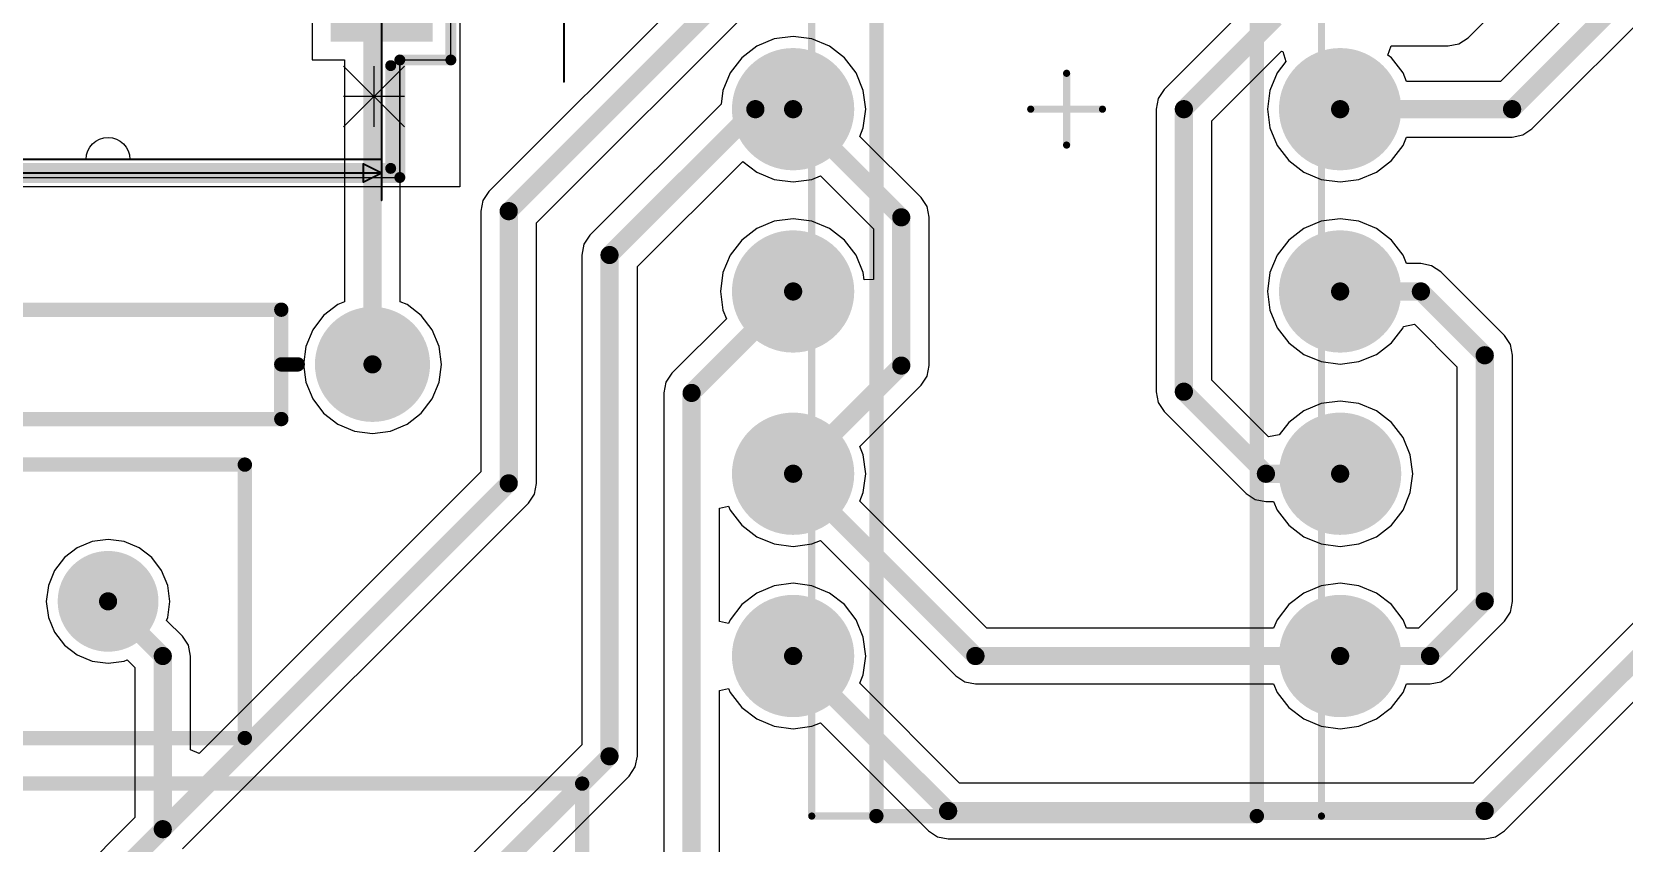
# Model space of a CAD drawing. Header units: millimetres. Extents: x 36 to 112.1, y 38.2 to 103.8.
# Drawn here: x 51.77 to 73.95, y 54.16 to 65.47 of the extents above; entities that cross this region are included whole.
import ezdxf

# ---------------------------------------------------------------- set-up
doc = ezdxf.new("R2010")
doc.units = ezdxf.units.MM
for name, color, linetype in [('BottomLayer', 5, 'Continuous'), ('BottomSolder', 6, 'Continuous'), ('Mechanical13', 56, 'Continuous'), ('Mechanical15', 56, 'Continuous'), ('Mechanical5', 56, 'Continuous'), ('Mechanical7', 56, 'Continuous'), ('MultiLayer', 9, 'Continuous'), ('PadHoleLayer', 156, 'Continuous'), ('TopLayer', 1, 'Continuous'), ('TopOverlay', 2, 'Continuous'), ('TopSolder', 216, 'Continuous')]:
    doc.layers.add(name, color=color, linetype=linetype)

# ---------------------------------------------------------------- blocks, each defined once
blk = doc.blocks.new('RAD_0_3_14')
at = {"layer": 'BottomLayer', "const_width": 0.6}
for points in [[(-4.11, 0, 1), (-3.51, 0, 1)], [(3.51, 0, 1), (4.11, 0, 1)]]:
    blk.add_lwpolyline(points, format="xyb", close=True, dxfattribs=at)
at = {"layer": 'BottomSolder', "const_width": 0.702}
for points in [[(-4.161, 0, 1), (-3.459, 0, 1)], [(3.459, 0, 1), (4.161, 0, 1)]]:
    blk.add_lwpolyline(points, format="xyb", close=True, dxfattribs=at)
at = {"layer": 'MultiLayer', "const_width": 0.6}
for points in [[(-4.11, 0, 1), (-3.51, 0, 1)], [(3.51, 0, 1), (4.11, 0, 1)]]:
    blk.add_lwpolyline(points, format="xyb", close=True, dxfattribs=at)
at = {"layer": 'PadHoleLayer', "const_width": 0.35}
for points in [[(-3.985, 0, 1), (-3.635, 0, 1)], [(3.635, 0, 1), (3.985, 0, 1)]]:
    blk.add_lwpolyline(points, format="xyb", close=True, dxfattribs=at)
at = {"layer": 'TopLayer', "const_width": 0.6}
for points in [[(-4.11, 0, 1), (-3.51, 0, 1)], [(3.51, 0, 1), (4.11, 0, 1)]]:
    blk.add_lwpolyline(points, format="xyb", close=True, dxfattribs=at)
at = {"layer": 'TopOverlay', "const_width": 0.2}
for points in [[(5.715, 1.905), (-5.715, 1.905)], [(-5.715, 1.905), (-5.715, -1.905)], [(5.715, 1.905), (5.715, -1.905)], [(5.715, -1.905), (-5.715, -1.905)]]:
    blk.add_lwpolyline(points, dxfattribs=at)
at = {"layer": 'TopOverlay', "const_width": 0.1}
for points in [[(-5.765, 1.905, 1), (-5.665, 1.905, 1)], [(-5.765, 1.905, 1), (-5.665, 1.905, 1)], [(5.665, 1.905, 1), (5.765, 1.905, 1)], [(5.665, 1.905, 1), (5.765, 1.905, 1)], [(-5.765, -1.905, 1), (-5.665, -1.905, 1)], [(-5.765, -1.905, 1), (-5.665, -1.905, 1)], [(5.665, -1.905, 1), (5.765, -1.905, 1)], [(5.665, -1.905, 1), (5.765, -1.905, 1)]]:
    blk.add_lwpolyline(points, format="xyb", close=True, dxfattribs=at)
at = {"layer": 'TopSolder', "const_width": 0.702}
for points in [[(-4.161, 0, 1), (-3.459, 0, 1)], [(3.459, 0, 1), (4.161, 0, 1)]]:
    blk.add_lwpolyline(points, format="xyb", close=True, dxfattribs=at)
blk = doc.blocks.new('RAD_0_3_15')
at = {"layer": 'BottomLayer', "const_width": 0.6}
for points in [[(-4.11, 0, 1), (-3.51, 0, 1)], [(3.51, 0, 1), (4.11, 0, 1)]]:
    blk.add_lwpolyline(points, format="xyb", close=True, dxfattribs=at)
at = {"layer": 'BottomSolder', "const_width": 0.702}
for points in [[(-4.161, 0, 1), (-3.459, 0, 1)], [(3.459, 0, 1), (4.161, 0, 1)]]:
    blk.add_lwpolyline(points, format="xyb", close=True, dxfattribs=at)
at = {"layer": 'MultiLayer', "const_width": 0.6}
for points in [[(-4.11, 0, 1), (-3.51, 0, 1)], [(3.51, 0, 1), (4.11, 0, 1)]]:
    blk.add_lwpolyline(points, format="xyb", close=True, dxfattribs=at)
at = {"layer": 'PadHoleLayer', "const_width": 0.35}
for points in [[(-3.985, 0, 1), (-3.635, 0, 1)], [(3.635, 0, 1), (3.985, 0, 1)]]:
    blk.add_lwpolyline(points, format="xyb", close=True, dxfattribs=at)
at = {"layer": 'TopLayer', "const_width": 0.6}
for points in [[(-4.11, 0, 1), (-3.51, 0, 1)], [(3.51, 0, 1), (4.11, 0, 1)]]:
    blk.add_lwpolyline(points, format="xyb", close=True, dxfattribs=at)
at = {"layer": 'TopOverlay', "const_width": 0.2}
for points in [[(-5.715, 1.905), (5.715, 1.905)], [(-5.715, -1.905), (-5.715, 1.905)], [(5.715, -1.905), (5.715, 1.905)], [(-5.715, -1.905), (5.715, -1.905)]]:
    blk.add_lwpolyline(points, dxfattribs=at)
at = {"layer": 'TopOverlay', "const_width": 0.1}
for points in [[(-5.765, 1.905, 1), (-5.665, 1.905, 1)], [(-5.765, 1.905, 1), (-5.665, 1.905, 1)], [(5.665, 1.905, 1), (5.765, 1.905, 1)], [(5.665, 1.905, 1), (5.765, 1.905, 1)], [(-5.765, -1.905, 1), (-5.665, -1.905, 1)], [(-5.765, -1.905, 1), (-5.665, -1.905, 1)], [(5.665, -1.905, 1), (5.765, -1.905, 1)], [(5.665, -1.905, 1), (5.765, -1.905, 1)]]:
    blk.add_lwpolyline(points, format="xyb", close=True, dxfattribs=at)
at = {"layer": 'TopSolder', "const_width": 0.702}
for points in [[(-4.161, 0, 1), (-3.459, 0, 1)], [(3.459, 0, 1), (4.161, 0, 1)]]:
    blk.add_lwpolyline(points, format="xyb", close=True, dxfattribs=at)
blk = doc.blocks.new('N14A_16')
at = {"layer": 'BottomLayer', "const_width": 0.75}
for points in [[(-4.185, 0, 1), (-3.435, 0, 1)], [(3.435, 0, 1), (4.185, 0, 1)], [(-4.185, -2.54, 1), (-3.435, -2.54, 1)], [(3.435, -2.54, 1), (4.185, -2.54, 1)], [(-4.185, -5.08, 1), (-3.435, -5.08, 1)], [(3.435, -5.08, 1), (4.185, -5.08, 1)], [(-4.185, -7.62, 1), (-3.435, -7.62, 1)], [(3.435, -7.62, 1), (4.185, -7.62, 1)]]:
    blk.add_lwpolyline(points, format="xyb", close=True, dxfattribs=at)
at = {"layer": 'BottomSolder', "const_width": 0.852}
for points in [[(-4.236, 0, 1), (-3.384, 0, 1)], [(3.384, 0, 1), (4.236, 0, 1)], [(-4.236, -2.54, 1), (-3.384, -2.54, 1)], [(3.384, -2.54, 1), (4.236, -2.54, 1)], [(-4.236, -5.08, 1), (-3.384, -5.08, 1)], [(3.384, -5.08, 1), (4.236, -5.08, 1)], [(-4.236, -7.62, 1), (-3.384, -7.62, 1)], [(3.384, -7.62, 1), (4.236, -7.62, 1)]]:
    blk.add_lwpolyline(points, format="xyb", close=True, dxfattribs=at)
at = {"layer": 'Mechanical13', "const_width": 0.1}
for points in [[(-3.55, -9.85), (-3.55, 9.85)], [(3.55, -9.85), (3.55, 9.85)], [(-3.55, -9.85), (3.55, -9.85)]]:
    blk.add_lwpolyline(points, dxfattribs=at)
at = {"layer": 'Mechanical13', "const_width": 0.05}
for points in [[(-3.575, -9.85, 1), (-3.525, -9.85, 1)], [(-3.575, -9.85, 1), (-3.525, -9.85, 1)], [(3.525, -9.85, 1), (3.575, -9.85, 1)], [(3.525, -9.85, 1), (3.575, -9.85, 1)]]:
    blk.add_lwpolyline(points, format="xyb", close=True, dxfattribs=at)
at = {"layer": 'Mechanical15', "const_width": 0.1}
for points in [[(0, -0.5), (0, 0.5)], [(-0.5, 0), (0.5, 0)]]:
    blk.add_lwpolyline(points, dxfattribs=at)
at = {"layer": 'Mechanical15', "const_width": 0.05}
for points in [[(-0.025, 0.5, 1), (0.025, 0.5, 1)], [(-0.525, 0, 1), (-0.475, 0, 1)], [(0.475, 0, 1), (0.525, 0, 1)], [(-0.025, -0.5, 1), (0.025, -0.5, 1)]]:
    blk.add_lwpolyline(points, format="xyb", close=True, dxfattribs=at)
at = {"layer": 'MultiLayer', "const_width": 0.75}
for points in [[(-4.185, 0, 1), (-3.435, 0, 1)], [(3.435, 0, 1), (4.185, 0, 1)], [(-4.185, -2.54, 1), (-3.435, -2.54, 1)], [(3.435, -2.54, 1), (4.185, -2.54, 1)], [(-4.185, -5.08, 1), (-3.435, -5.08, 1)], [(3.435, -5.08, 1), (4.185, -5.08, 1)], [(-4.185, -7.62, 1), (-3.435, -7.62, 1)], [(3.435, -7.62, 1), (4.185, -7.62, 1)]]:
    blk.add_lwpolyline(points, format="xyb", close=True, dxfattribs=at)
at = {"layer": 'PadHoleLayer', "const_width": 0.45}
for points in [[(-4.035, 0, 1), (-3.585, 0, 1)], [(3.585, 0, 1), (4.035, 0, 1)], [(-4.035, -2.54, 1), (-3.585, -2.54, 1)], [(3.585, -2.54, 1), (4.035, -2.54, 1)], [(-4.035, -5.08, 1), (-3.585, -5.08, 1)], [(3.585, -5.08, 1), (4.035, -5.08, 1)], [(-4.035, -7.62, 1), (-3.585, -7.62, 1)], [(3.585, -7.62, 1), (4.035, -7.62, 1)]]:
    blk.add_lwpolyline(points, format="xyb", close=True, dxfattribs=at)
at = {"layer": 'TopLayer', "const_width": 0.75}
for points in [[(-4.185, 0, 1), (-3.435, 0, 1)], [(3.435, 0, 1), (4.185, 0, 1)], [(-4.185, -2.54, 1), (-3.435, -2.54, 1)], [(3.435, -2.54, 1), (4.185, -2.54, 1)], [(-4.185, -5.08, 1), (-3.435, -5.08, 1)], [(3.435, -5.08, 1), (4.185, -5.08, 1)], [(-4.185, -7.62, 1), (-3.435, -7.62, 1)], [(3.435, -7.62, 1), (4.185, -7.62, 1)]]:
    blk.add_lwpolyline(points, format="xyb", close=True, dxfattribs=at)
at = {"layer": 'TopOverlay', "const_width": 0.2}
for points in [[(-2.65, -9.85), (-2.65, 9.85)], [(2.65, -9.85), (2.65, 9.85)], [(-2.65, -9.85), (2.65, -9.85)]]:
    blk.add_lwpolyline(points, dxfattribs=at)
at = {"layer": 'TopOverlay', "const_width": 0.1}
for points in [[(-2.7, -9.85, 1), (-2.6, -9.85, 1)], [(-2.7, -9.85, 1), (-2.6, -9.85, 1)], [(2.6, -9.85, 1), (2.7, -9.85, 1)], [(2.6, -9.85, 1), (2.7, -9.85, 1)]]:
    blk.add_lwpolyline(points, format="xyb", close=True, dxfattribs=at)
at = {"layer": 'TopSolder', "const_width": 0.852}
for points in [[(-4.236, 0, 1), (-3.384, 0, 1)], [(3.384, 0, 1), (4.236, 0, 1)], [(-4.236, -2.54, 1), (-3.384, -2.54, 1)], [(3.384, -2.54, 1), (4.236, -2.54, 1)], [(-4.236, -5.08, 1), (-3.384, -5.08, 1)], [(3.384, -5.08, 1), (4.236, -5.08, 1)], [(-4.236, -7.62, 1), (-3.384, -7.62, 1)], [(3.384, -7.62, 1), (4.236, -7.62, 1)]]:
    blk.add_lwpolyline(points, format="xyb", close=True, dxfattribs=at)
blk = doc.blocks.new('AXIAL_0_3_24')
at = {"layer": 'BottomLayer', "const_width": 0.7}
for points in [[(-4.16, 0, 1), (-3.46, 0, 1)], [(3.46, 0, 1), (4.16, 0, 1)]]:
    blk.add_lwpolyline(points, format="xyb", close=True, dxfattribs=at)
at = {"layer": 'BottomSolder', "const_width": 0.802}
for points in [[(-4.211, 0, 1), (-3.409, 0, 1)], [(3.409, 0, 1), (4.211, 0, 1)]]:
    blk.add_lwpolyline(points, format="xyb", close=True, dxfattribs=at)
at = {"layer": 'MultiLayer', "const_width": 0.7}
for points in [[(-4.16, 0, 1), (-3.46, 0, 1)], [(3.46, 0, 1), (4.16, 0, 1)]]:
    blk.add_lwpolyline(points, format="xyb", close=True, dxfattribs=at)
at = {"layer": 'PadHoleLayer', "const_width": 0.425}
for points in [[(-4.022, 0, 1), (-3.598, 0, 1)], [(3.598, 0, 1), (4.022, 0, 1)]]:
    blk.add_lwpolyline(points, format="xyb", close=True, dxfattribs=at)
at = {"layer": 'TopLayer', "const_width": 0.7}
for points in [[(-4.16, 0, 1), (-3.46, 0, 1)], [(3.46, 0, 1), (4.16, 0, 1)]]:
    blk.add_lwpolyline(points, format="xyb", close=True, dxfattribs=at)
at = {"layer": 'TopOverlay', "const_width": 0.2}
for points in [[(-2.54, 0.762), (-2.54, -0.762)], [(2.54, 0.762), (-2.54, 0.762)], [(2.54, 0.762), (2.54, 0)], [(-2.54, 0), (-2.769, 0)], [(2.769, 0), (2.54, 0)], [(2.54, 0), (2.54, -0.762)], [(2.54, -0.762), (-2.54, -0.762)]]:
    blk.add_lwpolyline(points, dxfattribs=at)
at = {"layer": 'TopOverlay', "const_width": 0.1}
for points in [[(-2.59, 0.762, 1), (-2.49, 0.762, 1)], [(-2.59, 0.762, 1), (-2.49, 0.762, 1)], [(2.49, 0.762, 1), (2.59, 0.762, 1)], [(2.49, 0.762, 1), (2.59, 0.762, 1)], [(-2.819, 0, 1), (-2.719, 0, 1)], [(-2.59, 0, 1), (-2.49, 0, 1)], [(2.49, 0, 1), (2.59, 0, 1)], [(2.49, 0, 1), (2.59, 0, 1)], [(2.49, 0, 1), (2.59, 0, 1)], [(2.719, 0, 1), (2.819, 0, 1)], [(-2.59, -0.762, 1), (-2.49, -0.762, 1)], [(-2.59, -0.762, 1), (-2.49, -0.762, 1)], [(2.49, -0.762, 1), (2.59, -0.762, 1)], [(2.49, -0.762, 1), (2.59, -0.762, 1)]]:
    blk.add_lwpolyline(points, format="xyb", close=True, dxfattribs=at)
at = {"layer": 'TopSolder', "const_width": 0.802}
for points in [[(-4.211, 0, 1), (-3.409, 0, 1)], [(3.409, 0, 1), (4.211, 0, 1)]]:
    blk.add_lwpolyline(points, format="xyb", close=True, dxfattribs=at)
blk = doc.blocks.new('J14_30')
at = {"layer": 'BottomLayer'}
blk.add_solid([(-8.331, 14.529), (-6.909, 14.529), (-8.331, 15.951), (-6.909, 15.951)], dxfattribs=at)
at = {"layer": 'BottomSolder'}
blk.add_solid([(-8.331, 14.529), (-6.909, 14.529), (-8.331, 15.951), (-6.909, 15.951)], dxfattribs=at)
at = {"layer": 'Mechanical13', "const_width": 0.0254}
for points in [[(0, 17.59), (-7.62, 17.59)], [(-7.62, 17.59), (-7.62, -2.349)]]:
    blk.add_lwpolyline(points, dxfattribs=at)
at = {"layer": 'Mechanical13', "const_width": 0.0127}
blk.add_lwpolyline([(-7.626, 17.59, 1), (-7.614, 17.59, 1)], format="xyb", close=True, dxfattribs=at)
blk.add_lwpolyline([(-7.626, 17.59, 1), (-7.614, 17.59, 1)], format="xyb", close=True, dxfattribs=at)
at = {"layer": 'Mechanical13'}
blk.add_lwpolyline([(-3.505, 17.59, -1), (-4.115, 17.59)], format="xyb", dxfattribs=at)
for points in [[(-4.115, 17.59, 1), (-4.115, 17.59, 1)], [(-3.505, 17.59, 1), (-3.505, 17.59, 1)]]:
    blk.add_lwpolyline(points, format="xyb", close=True, dxfattribs=at)
at = {"layer": 'Mechanical15'}
for p, q in [((0.254, 17.843), (-7.874, 17.843)), ((-7.874, 17.843), (-7.874, 16.205)), ((-7.874, 16.205), (-8.585, 16.205)), ((-8.585, 16.205), (-8.585, -0.965))]:
    blk.add_line(p, q, dxfattribs=at)
at = {"layer": 'Mechanical15', "const_width": 0.152}
for points in [[(-7.874, 17.843), (-7.874, 16.205)], [(0.254, 17.843), (-7.874, 17.843)], [(-8.585, 16.205), (-8.585, -0.965)], [(-7.874, 16.205), (-8.585, 16.205)]]:
    blk.add_lwpolyline(points, dxfattribs=at)
at = {"layer": 'Mechanical15', "const_width": 0.0762}
for points in [[(-7.912, 17.843, 1), (-7.836, 17.843, 1)], [(-7.912, 17.843, 1), (-7.836, 17.843, 1)], [(-8.623, 16.205, 1), (-8.547, 16.205, 1)], [(-8.623, 16.205, 1), (-8.547, 16.205, 1)], [(-7.912, 16.205, 1), (-7.836, 16.205, 1)], [(-7.912, 16.205, 1), (-7.836, 16.205, 1)]]:
    blk.add_lwpolyline(points, format="xyb", close=True, dxfattribs=at)
at = {"layer": 'Mechanical5'}
for p, q in [((-8.712, -2.731), (-8.712, 17.971)), ((-8.712, 17.971), (1.092, 17.971))]:
    blk.add_line(p, q, dxfattribs=at)
at = {"layer": 'Mechanical7', "const_width": 0.0254}
for points in [[(-7.62, 18.161), (-7.62, 0)], [(-7.366, 17.907), (-7.62, 17.78)], [(0, 17.78), (-7.62, 17.78)], [(-7.366, 17.653), (-7.62, 17.78)], [(-7.366, 17.907), (-7.366, 17.653)], [(2.921, 17.59), (-3.81, 17.59)], [(-10.16, 16.51), (-10.16, 15.24)]]:
    blk.add_lwpolyline(points, dxfattribs=at)
at = {"layer": 'Mechanical7', "const_width": 0.0127}
for points in [[(-7.626, 18.161, 1), (-7.614, 18.161, 1)], [(-7.626, 17.78, 1), (-7.614, 17.78, 1)], [(-7.626, 17.78, 1), (-7.614, 17.78, 1)], [(-7.626, 17.78, 1), (-7.614, 17.78, 1)], [(-7.372, 17.907, 1), (-7.36, 17.907, 1)], [(-7.372, 17.907, 1), (-7.36, 17.907, 1)], [(-7.372, 17.653, 1), (-7.36, 17.653, 1)], [(-7.372, 17.653, 1), (-7.36, 17.653, 1)], [(-3.816, 17.59, 1), (-3.804, 17.59, 1)], [(-10.166, 16.51, 1), (-10.154, 16.51, 1)]]:
    blk.add_lwpolyline(points, format="xyb", close=True, dxfattribs=at)
at = {"layer": 'MultiLayer'}
blk.add_solid([(-8.331, 14.529), (-6.909, 14.529), (-8.331, 15.951), (-6.909, 15.951)], dxfattribs=at)
at = {"layer": 'TopLayer'}
blk.add_solid([(-8.331, 14.529), (-6.909, 14.529), (-8.331, 15.951), (-6.909, 15.951)], dxfattribs=at)
at = {"layer": 'TopOverlay'}
for p, q in [((-7.938, 17.136), (-7.091, 16.29)), ((-7.938, 16.29), (-7.091, 17.136)), ((-7.514, 16.29), (-7.514, 17.136)), ((-7.938, 16.713), (-7.091, 16.713))]:
    blk.add_line(p, q, dxfattribs=at)
at = {"layer": 'TopOverlay', "const_width": 0.152}
for points in [[(0.127, 17.716), (-7.747, 17.716)], [(-7.747, 17.716), (-7.747, 16.284)]]:
    blk.add_lwpolyline(points, dxfattribs=at)
at = {"layer": 'TopOverlay', "const_width": 0.0762}
for points in [[(-7.785, 17.716, 1), (-7.709, 17.716, 1)], [(-7.785, 17.716, 1), (-7.709, 17.716, 1)], [(-7.785, 16.284, 1), (-7.709, 16.284, 1)]]:
    blk.add_lwpolyline(points, format="xyb", close=True, dxfattribs=at)
at = {"layer": 'TopSolder'}
blk.add_solid([(-8.331, 14.529), (-6.909, 14.529), (-8.331, 15.951), (-6.909, 15.951)], dxfattribs=at)

msp = doc.modelspace()

# ---------------------------------------------------------------- linework, layer by layer
at = {"layer": 'TopLayer'}
for p, q in [((71.776, 65.384), (75.713, 69.321)), ((76.814, 69.363), (72.229, 64.777)), ((72.665, 64.114), (77.25, 68.7)), ((55.677, 67.005), (55.677, 65.075)), ((61.445, 66.549), (58.138, 63.242)), ((58.801, 62.807), (61.994, 66)), ((68.813, 65.934), (67.543, 64.664)), ((57.607, 65.075), (57.607, 65.652)), ((61.868, 65.266), (61.658, 65.105)), ((62.112, 65.367), (61.868, 65.266)), ((62.374, 65.402), (62.112, 65.367)), ((62.636, 65.367), (62.374, 65.402)), ((62.88, 65.266), (62.636, 65.367)), ((63.09, 65.105), (62.88, 65.266)), ((70.66, 65.144), (70.703, 65.271)), ((70.703, 65.271), (71.501, 65.271)), ((71.501, 65.271), (71.65, 65.3)), ((71.65, 65.3), (71.776, 65.384)), ((55.677, 65.075), (56.127, 65.075)), ((56.127, 65.075), (56.127, 61.705)), ((56.903, 61.705), (56.903, 65.075)), ((56.903, 65.075), (57.607, 65.075)), ((61.658, 65.105), (61.497, 64.895)), ((63.251, 64.895), (63.09, 65.105)), ((68.206, 64.228), (69.176, 65.197)), ((69.238, 65.052), (69.117, 64.895)), ((69.176, 65.197), (69.193, 65.193)), ((69.193, 65.193), (69.196, 65.191)), ((69.196, 65.191), (69.238, 65.052)), ((70.71, 65.105), (70.66, 65.144)), ((70.871, 64.895), (70.71, 65.105)), ((61.497, 64.895), (61.396, 64.651)), ((63.352, 64.651), (63.251, 64.895)), ((69.117, 64.895), (69.016, 64.651)), ((70.92, 64.777), (70.871, 64.895)), ((72.229, 64.777), (70.92, 64.777)), ((61.396, 64.651), (61.371, 64.46)), ((63.387, 64.389), (63.352, 64.651)), ((67.543, 64.664), (67.459, 64.538)), ((69.016, 64.651), (68.981, 64.389)), ((61.371, 64.46), (59.542, 62.632)), ((63.352, 64.127), (63.387, 64.389)), ((67.459, 64.538), (67.43, 64.389)), ((67.43, 64.389), (67.43, 60.452)), ((68.981, 64.389), (69.016, 64.127)), ((63.303, 64.009), (63.352, 64.127)), ((68.206, 60.613), (68.206, 64.228)), ((69.016, 64.127), (69.117, 63.883)), ((72.539, 64.03), (72.665, 64.114)), ((64.156, 63.157), (63.303, 64.009)), ((69.117, 63.883), (69.278, 63.673)), ((70.71, 63.673), (70.871, 63.883)), ((70.871, 63.883), (70.92, 64.001)), ((70.92, 64.001), (72.39, 64.001)), ((72.39, 64.001), (72.539, 64.03)), ((60.205, 62.196), (61.672, 63.662)), ((61.672, 63.662), (61.868, 63.512)), ((69.278, 63.673), (69.488, 63.512)), ((70.5, 63.512), (70.71, 63.673)), ((61.868, 63.512), (62.112, 63.411)), ((62.636, 63.411), (62.754, 63.46)), ((62.754, 63.46), (63.493, 62.721)), ((69.488, 63.512), (69.732, 63.411)), ((70.256, 63.411), (70.5, 63.512)), ((58.138, 63.242), (58.054, 63.116)), ((62.112, 63.411), (62.374, 63.376)), ((62.374, 63.376), (62.636, 63.411)), ((69.732, 63.411), (69.994, 63.376)), ((69.994, 63.376), (70.256, 63.411)), ((58.054, 63.116), (58.024, 62.968)), ((64.24, 63.031), (64.156, 63.157)), ((64.269, 62.882), (64.24, 63.031)), ((58.024, 62.968), (58.024, 59.335)), ((58.801, 59.175), (58.801, 62.807)), ((62.112, 62.827), (61.868, 62.726)), ((62.374, 62.862), (62.112, 62.827)), ((62.636, 62.827), (62.374, 62.862)), ((62.88, 62.726), (62.636, 62.827)), ((64.269, 60.816), (64.269, 62.882)), ((69.732, 62.827), (69.488, 62.726)), ((69.994, 62.862), (69.732, 62.827)), ((70.256, 62.827), (69.994, 62.862)), ((70.5, 62.726), (70.256, 62.827)), ((59.542, 62.632), (59.458, 62.506)), ((61.658, 62.565), (61.497, 62.355)), ((61.868, 62.726), (61.658, 62.565)), ((63.09, 62.565), (62.88, 62.726)), ((63.251, 62.355), (63.09, 62.565)), ((63.493, 62.721), (63.493, 62.018)), ((69.278, 62.565), (69.117, 62.355)), ((69.488, 62.726), (69.278, 62.565)), ((70.71, 62.565), (70.5, 62.726)), ((70.871, 62.355), (70.71, 62.565)), ((59.458, 62.506), (59.429, 62.357)), ((59.429, 62.357), (59.429, 55.533)), ((61.497, 62.355), (61.396, 62.111)), ((63.352, 62.111), (63.251, 62.355)), ((69.117, 62.355), (69.016, 62.111)), ((70.92, 62.237), (70.871, 62.355)), ((60.205, 55.372), (60.205, 62.196)), ((61.396, 62.111), (61.361, 61.849)), ((63.366, 62.009), (63.352, 62.111)), ((69.016, 62.111), (68.981, 61.849)), ((71.12, 62.237), (70.92, 62.237)), ((71.269, 62.208), (71.12, 62.237)), ((71.395, 62.124), (71.269, 62.208)), ((72.284, 61.235), (71.395, 62.124)), ((63.493, 62.018), (63.366, 62.009)), ((56.034, 61.666), (55.835, 61.513)), ((56.127, 61.705), (56.034, 61.666)), ((56.996, 61.666), (56.903, 61.705)), ((57.195, 61.513), (56.996, 61.666)), ((61.361, 61.849), (61.396, 61.587)), ((68.981, 61.849), (69.016, 61.587)), ((55.835, 61.513), (55.682, 61.314)), ((57.348, 61.314), (57.195, 61.513)), ((61.445, 61.469), (60.685, 60.71)), ((61.396, 61.587), (61.445, 61.469)), ((69.016, 61.587), (69.117, 61.343)), ((55.682, 61.314), (55.586, 61.082)), ((57.444, 61.082), (57.348, 61.314)), ((69.117, 61.343), (69.278, 61.133)), ((70.71, 61.133), (70.871, 61.343)), ((70.871, 61.343), (70.879, 61.361)), ((70.879, 61.361), (71.029, 61.391)), ((71.029, 61.391), (71.621, 60.799)), ((72.368, 61.109), (72.284, 61.235)), ((55.586, 61.082), (55.553, 60.833)), ((57.477, 60.833), (57.444, 61.082)), ((69.278, 61.133), (69.488, 60.972)), ((70.5, 60.972), (70.71, 61.133)), ((72.397, 60.96), (72.368, 61.109)), ((55.553, 60.833), (55.586, 60.584)), ((57.444, 60.584), (57.477, 60.833)), ((64.24, 60.667), (64.269, 60.816)), ((69.488, 60.972), (69.732, 60.871)), ((69.732, 60.871), (69.994, 60.836)), ((69.994, 60.836), (70.256, 60.871)), ((70.256, 60.871), (70.5, 60.972)), ((71.621, 60.799), (71.621, 57.692)), ((72.397, 57.531), (72.397, 60.96)), ((55.586, 60.584), (55.682, 60.352)), ((57.348, 60.352), (57.444, 60.584)), ((60.601, 60.584), (60.572, 60.435)), ((60.685, 60.71), (60.601, 60.584)), ((64.156, 60.541), (64.24, 60.667)), ((68.997, 59.822), (68.206, 60.613)), ((55.682, 60.352), (55.835, 60.153)), ((57.195, 60.153), (57.348, 60.352)), ((60.572, 60.435), (60.572, 53.594)), ((63.303, 59.689), (64.156, 60.541)), ((67.43, 60.452), (67.459, 60.303)), ((55.835, 60.153), (56.034, 60)), ((56.996, 60), (57.195, 60.153)), ((67.459, 60.303), (67.543, 60.177)), ((67.543, 60.177), (68.686, 59.034)), ((69.488, 60.186), (69.278, 60.025)), ((69.732, 60.287), (69.488, 60.186)), ((69.994, 60.322), (69.732, 60.287)), ((70.256, 60.287), (69.994, 60.322)), ((70.5, 60.186), (70.256, 60.287)), ((70.71, 60.025), (70.5, 60.186)), ((56.034, 60), (56.266, 59.904)), ((56.266, 59.904), (56.515, 59.871)), ((56.515, 59.871), (56.764, 59.904)), ((56.764, 59.904), (56.996, 60)), ((69.278, 60.025), (69.146, 59.853)), ((70.871, 59.815), (70.71, 60.025)), ((63.352, 59.571), (63.303, 59.689)), ((69.146, 59.853), (68.997, 59.822)), ((70.972, 59.571), (70.871, 59.815)), ((63.387, 59.309), (63.352, 59.571)), ((71.007, 59.309), (70.972, 59.571)), ((58.024, 59.335), (54.1, 55.411)), ((63.352, 59.047), (63.387, 59.309)), ((70.972, 59.047), (71.007, 59.309)), ((58.687, 58.9), (58.771, 59.026)), ((58.771, 59.026), (58.801, 59.175)), ((63.303, 58.929), (63.352, 59.047)), ((68.686, 59.034), (68.812, 58.95)), ((70.871, 58.803), (70.972, 59.047)), ((53.869, 54.081), (58.687, 58.9)), ((61.348, 58.829), (61.475, 58.855)), ((61.348, 57.249), (61.348, 58.829)), ((61.475, 58.855), (61.497, 58.803)), ((61.497, 58.803), (61.658, 58.593)), ((65.075, 57.157), (63.303, 58.929)), ((68.812, 58.95), (68.961, 58.921)), ((68.961, 58.921), (69.068, 58.921)), ((69.068, 58.921), (69.117, 58.803)), ((69.117, 58.803), (69.278, 58.593)), ((70.71, 58.593), (70.871, 58.803)), ((61.658, 58.593), (61.868, 58.432)), ((69.278, 58.593), (69.488, 58.432)), ((70.5, 58.432), (70.71, 58.593)), ((52.609, 58.363), (52.401, 58.277)), ((52.832, 58.392), (52.609, 58.363)), ((53.055, 58.363), (52.832, 58.392)), ((53.263, 58.277), (53.055, 58.363)), ((61.868, 58.432), (62.112, 58.331)), ((62.636, 58.331), (62.754, 58.38)), ((62.754, 58.38), (64.639, 56.494)), ((69.488, 58.432), (69.732, 58.331)), ((70.256, 58.331), (70.5, 58.432)), ((52.223, 58.14), (52.086, 57.962)), ((52.401, 58.277), (52.223, 58.14)), ((53.441, 58.14), (53.263, 58.277)), ((53.578, 57.962), (53.441, 58.14)), ((62.112, 58.331), (62.374, 58.296)), ((62.374, 58.296), (62.636, 58.331)), ((69.732, 58.331), (69.994, 58.296)), ((69.994, 58.296), (70.256, 58.331)), ((52.086, 57.962), (52, 57.754)), ((53.664, 57.754), (53.578, 57.962)), ((52, 57.754), (51.971, 57.531)), ((53.693, 57.531), (53.664, 57.754)), ((62.112, 57.747), (61.868, 57.646)), ((62.374, 57.782), (62.112, 57.747)), ((62.636, 57.747), (62.374, 57.782)), ((62.88, 57.646), (62.636, 57.747)), ((69.732, 57.747), (69.488, 57.646)), ((69.994, 57.782), (69.732, 57.747)), ((70.256, 57.747), (69.994, 57.782)), ((70.5, 57.646), (70.256, 57.747)), ((71.621, 57.692), (71.086, 57.157)), ((51.971, 57.531), (52, 57.308)), ((53.664, 57.308), (53.693, 57.531)), ((61.658, 57.485), (61.497, 57.275)), ((61.868, 57.646), (61.658, 57.485)), ((63.09, 57.485), (62.88, 57.646)), ((63.251, 57.275), (63.09, 57.485)), ((69.278, 57.485), (69.117, 57.275)), ((69.488, 57.646), (69.278, 57.485)), ((70.71, 57.485), (70.5, 57.646)), ((70.871, 57.275), (70.71, 57.485)), ((72.368, 57.382), (72.397, 57.531)), ((52, 57.308), (52.086, 57.1)), ((53.647, 57.266), (53.664, 57.308)), ((53.869, 57.044), (53.647, 57.266)), ((61.475, 57.223), (61.348, 57.249)), ((61.497, 57.275), (61.475, 57.223)), ((63.352, 57.031), (63.251, 57.275)), ((69.117, 57.275), (69.068, 57.157)), ((70.92, 57.157), (70.871, 57.275)), ((71.522, 56.494), (72.284, 57.256)), ((74.161, 57.311), (71.848, 54.998)), ((72.284, 57.256), (72.368, 57.382)), ((52.086, 57.1), (52.223, 56.922)), ((53.953, 56.918), (53.869, 57.044)), ((63.387, 56.769), (63.352, 57.031)), ((69.068, 57.157), (65.075, 57.157)), ((71.086, 57.157), (70.92, 57.157)), ((52.223, 56.922), (52.401, 56.785)), ((52.401, 56.785), (52.609, 56.699)), ((53.982, 56.769), (53.953, 56.918)), ((72.284, 54.335), (74.824, 56.875)), ((52.609, 56.699), (52.832, 56.67)), ((52.832, 56.67), (53.055, 56.699)), ((53.055, 56.699), (53.097, 56.716)), ((53.097, 56.716), (53.206, 56.608)), ((53.206, 56.608), (53.206, 54.517)), ((53.982, 55.46), (53.982, 56.769)), ((63.352, 56.507), (63.387, 56.769)), ((63.303, 56.389), (63.352, 56.507)), ((64.694, 54.998), (63.303, 56.389)), ((64.639, 56.494), (64.765, 56.41)), ((64.765, 56.41), (64.914, 56.381)), ((64.914, 56.381), (69.068, 56.381)), ((69.068, 56.381), (69.117, 56.263)), ((70.871, 56.263), (70.92, 56.381)), ((70.92, 56.381), (71.247, 56.381)), ((71.247, 56.381), (71.396, 56.41)), ((71.396, 56.41), (71.522, 56.494)), ((61.348, 56.289), (61.475, 56.315)), ((61.348, 53.755), (61.348, 56.289)), ((61.475, 56.315), (61.497, 56.263)), ((61.497, 56.263), (61.658, 56.053)), ((69.117, 56.263), (69.278, 56.053)), ((70.71, 56.053), (70.871, 56.263)), ((61.658, 56.053), (61.868, 55.892)), ((69.278, 56.053), (69.488, 55.892)), ((70.5, 55.892), (70.71, 56.053)), ((61.868, 55.892), (62.112, 55.791)), ((62.112, 55.791), (62.374, 55.756)), ((62.374, 55.756), (62.636, 55.791)), ((62.636, 55.791), (62.754, 55.84)), ((62.754, 55.84), (64.258, 54.335)), ((69.488, 55.892), (69.732, 55.791)), ((69.732, 55.791), (69.994, 55.756)), ((69.994, 55.756), (70.256, 55.791)), ((70.256, 55.791), (70.5, 55.892)), ((54.1, 55.411), (53.982, 55.46)), ((59.429, 55.533), (57.796, 53.901)), ((60.176, 55.223), (60.205, 55.372)), ((58.346, 53.351), (60.092, 55.097)), ((60.092, 55.097), (60.176, 55.223)), ((71.848, 54.998), (64.694, 54.998)), ((53.206, 54.517), (52.303, 53.615)), ((64.258, 54.335), (64.384, 54.251)), ((64.384, 54.251), (64.533, 54.222)), ((64.533, 54.222), (72.009, 54.222)), ((72.009, 54.222), (72.158, 54.251)), ((72.158, 54.251), (72.284, 54.335))]:
    msp.add_line(p, q, dxfattribs=at)
at = {"layer": 'TopLayer', "const_width": 0.254}
for points in [[(72.39, 64.389), (77.089, 69.088)], [(58.413, 62.968), (62.374, 66.929)], [(56.515, 60.833), (56.515, 65.913)], [(67.818, 64.389), (69.088, 65.659)], [(59.817, 62.357), (61.849, 64.389)], [(61.849, 64.389), (62.374, 64.389)], [(62.374, 64.389), (63.881, 62.882)], [(67.818, 60.452), (67.818, 64.389)], [(69.994, 64.389), (72.39, 64.389)], [(58.413, 59.175), (58.413, 62.968)], [(63.881, 60.816), (63.881, 62.882)], [(59.817, 55.372), (59.817, 62.357)], [(60.96, 60.435), (62.374, 61.849)], [(69.994, 61.849), (71.12, 61.849)], [(71.12, 61.849), (72.009, 60.96)], [(72.009, 57.531), (72.009, 60.96)], [(62.374, 59.309), (63.881, 60.816)], [(60.96, 53.594), (60.96, 60.435)], [(67.818, 60.452), (68.961, 59.309)], [(53.594, 54.356), (58.413, 59.175)], [(62.374, 59.309), (64.914, 56.769)], [(68.961, 59.309), (69.994, 59.309)], [(52.832, 57.531), (53.594, 56.769)], [(71.247, 56.769), (72.009, 57.531)], [(72.009, 54.61), (74.549, 57.15)], [(53.594, 54.356), (53.594, 56.769)], [(62.374, 56.769), (64.533, 54.61)], [(64.914, 56.769), (69.994, 56.769)], [(69.994, 56.769), (71.247, 56.769)], [(57.531, 53.086), (59.817, 55.372)], [(64.533, 54.61), (72.009, 54.61)], [(52.578, 53.34), (53.594, 54.356)]]:
    msp.add_lwpolyline(points, dxfattribs=at)
at = {"layer": 'TopLayer', "const_width": 0.127}
for points in [[(61.785, 64.389, 1), (61.912, 64.389, 1)], [(61.785, 64.389, 1), (61.912, 64.389, 1)], [(62.311, 64.389, 1), (62.438, 64.389, 1)], [(62.311, 64.389, 1), (62.438, 64.389, 1)], [(67.754, 64.389, 1), (67.881, 64.389, 1)], [(67.754, 64.389, 1), (67.881, 64.389, 1)], [(69.931, 64.389, 1), (70.058, 64.389, 1)], [(72.326, 64.389, 1), (72.453, 64.389, 1)], [(72.326, 64.389, 1), (72.453, 64.389, 1)], [(58.349, 62.968, 1), (58.476, 62.968, 1)], [(58.349, 62.968, 1), (58.476, 62.968, 1)], [(63.818, 62.882, 1), (63.944, 62.882, 1)], [(63.818, 62.882, 1), (63.944, 62.882, 1)], [(59.754, 62.357, 1), (59.88, 62.357, 1)], [(59.754, 62.357, 1), (59.88, 62.357, 1)], [(62.311, 61.849, 1), (62.438, 61.849, 1)], [(69.931, 61.849, 1), (70.058, 61.849, 1)], [(71.056, 61.849, 1), (71.183, 61.849, 1)], [(71.056, 61.849, 1), (71.183, 61.849, 1)], [(71.945, 60.96, 1), (72.072, 60.96, 1)], [(71.945, 60.96, 1), (72.072, 60.96, 1)], [(56.452, 60.833, 1), (56.578, 60.833, 1)], [(63.818, 60.816, 1), (63.944, 60.816, 1)], [(63.818, 60.816, 1), (63.944, 60.816, 1)], [(60.897, 60.435, 1), (61.023, 60.435, 1)], [(60.897, 60.435, 1), (61.023, 60.435, 1)], [(67.754, 60.452, 1), (67.881, 60.452, 1)], [(67.754, 60.452, 1), (67.881, 60.452, 1)], [(58.349, 59.175, 1), (58.476, 59.175, 1)], [(58.349, 59.175, 1), (58.476, 59.175, 1)], [(62.311, 59.309, 1), (62.438, 59.309, 1)], [(62.311, 59.309, 1), (62.438, 59.309, 1)], [(68.897, 59.309, 1), (69.024, 59.309, 1)], [(68.897, 59.309, 1), (69.024, 59.309, 1)], [(69.931, 59.309, 1), (70.058, 59.309, 1)], [(52.769, 57.531, 1), (52.895, 57.531, 1)], [(71.945, 57.531, 1), (72.072, 57.531, 1)], [(71.945, 57.531, 1), (72.072, 57.531, 1)], [(53.531, 56.769, 1), (53.657, 56.769, 1)], [(53.531, 56.769, 1), (53.657, 56.769, 1)], [(62.311, 56.769, 1), (62.438, 56.769, 1)], [(64.851, 56.769, 1), (64.978, 56.769, 1)], [(64.851, 56.769, 1), (64.978, 56.769, 1)], [(69.931, 56.769, 1), (70.058, 56.769, 1)], [(69.931, 56.769, 1), (70.058, 56.769, 1)], [(71.183, 56.769, 1), (71.311, 56.769, 1)], [(71.183, 56.769, 1), (71.311, 56.769, 1)], [(59.754, 55.372, 1), (59.88, 55.372, 1)], [(59.754, 55.372, 1), (59.88, 55.372, 1)], [(64.47, 54.61, 1), (64.597, 54.61, 1)], [(64.47, 54.61, 1), (64.597, 54.61, 1)], [(71.945, 54.61, 1), (72.072, 54.61, 1)], [(71.945, 54.61, 1), (72.072, 54.61, 1)], [(53.531, 54.356, 1), (53.657, 54.356, 1)], [(53.531, 54.356, 1), (53.657, 54.356, 1)], [(53.531, 54.356, 1), (53.657, 54.356, 1)]]:
    msp.add_lwpolyline(points, format="xyb", close=True, dxfattribs=at)
at = {"layer": 'TopOverlay', "const_width": 0.254}
msp.add_lwpolyline([(47.786, 38.389, -1.631383), (111.581, 60.586)], format="xyb", dxfattribs=at)

# ---------------------------------------------------------------- block references
for name, p, rotation in [('J14_30', (49.022, 81.28), 180), ('N14A_16', (66.184, 64.389), 360), ('AXIAL_0_3_24', (52.705, 60.833), 180), ('RAD_0_3_15', (49.022, 57.531), 360), ('RAD_0_3_14', (53.721, 53.086), 180)]:
    msp.add_blockref(name, p, dxfattribs=dict(rotation=rotation))

doc.saveas('drawing.dxf')
